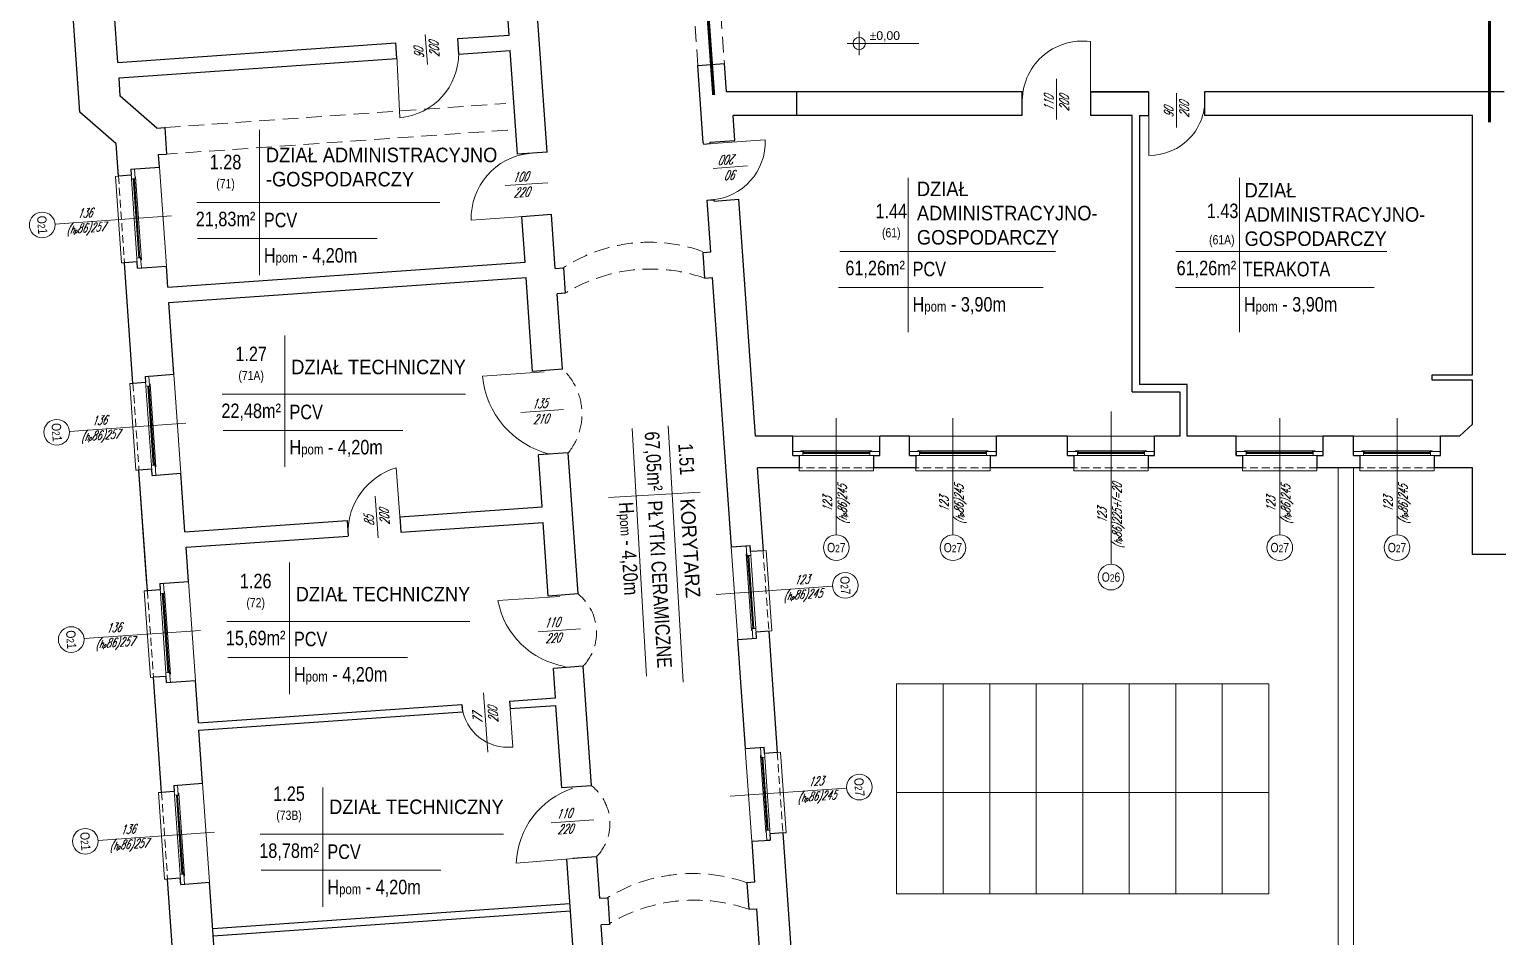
# Model space of a CAD drawing. Header units: millimetres. Extents: x -18485 to 40303, y -22087 to 35064.
# Drawn here: x 1679 to 4046, y 17283 to 18745 of the extents above; entities that cross this region are included whole.
import ezdxf
from ezdxf.enums import TextEntityAlignment as Align

# ---------------------------------------------------------------- set-up
doc = ezdxf.new("R2010")
doc.units = ezdxf.units.MM
doc.linetypes.add('ACAD_ISO12W100', pattern=[21, 12, -3, 0, -3, 0, -3])
doc.linetypes.add('DASHED', pattern=[19.05, 12.7, -6.35])
doc.layers.get('0').update_dxf_attribs({"lineweight": 25})
for name, color, linetype, lineweight in [('01 parter - ściany', 2, 'Continuous', 25), ('03-01_okna', 5, 'Continuous', 15), ('03_drzwi', 1, 'Continuous', 0), ('04-1_widok', 251, 'Continuous', 5), ('04-2_nad', 251, 'DASHED', 5), ('05-03_opis', 10, 'Continuous', 5)]:
    doc.layers.add(name, color=color, linetype=linetype, lineweight=lineweight)
doc.styles.add('arial', font='arial.ttf')
doc.styles.add('ariel', font='arial.ttf', dxfattribs={"width": 0.8})
doc.styles.add('ariel_wym', font='simplex.shx', dxfattribs={"width": 0.65, "oblique": 25})

# ---------------------------------------------------------------- blocks, each defined once
blk = doc.blocks.new('kota rzutowa')
at = {"ltscale": 0.5}
for p, q in [((-20.6, 0), (102.8, 0)), ((0, -20.6), (0, 20.6))]:
    blk.add_line(p, q, dxfattribs=at)
blk.add_circle((0, 0), 10.6, dxfattribs=at)
at = {"ltscale": 0.5, "style": 'arial'}
blk.add_attdef('POZ._POSADKI_WYKOŃCZONWJ', text='', height=15, dxfattribs=at).set_placement((17.9, 1.4), align=Align.BOTTOM_LEFT)
blk.add_attdef('POZ._POSADZKI_KONSTRUKCJA', text='', height=15, dxfattribs=at).set_placement((17, -5), align=Align.TOP_LEFT)

msp = doc.modelspace()

# ---------------------------------------------------------------- linework, layer by layer
at = {"layer": '01 parter - ściany'}
for p, q in [((2513.5, 18547.3), (2494.7, 18815.7)), ((2452.2, 18736.1), (2446.8, 18812.3)), ((1760.2, 18611.5), (1748.4, 18782)), ((1821.7, 18692), (1815.7, 18776.6)), ((1821.7, 18692), (2269.7, 18723.3)), ((2271.4, 18698.4), (2269.7, 18723.3)), ((2371, 18705.4), (2369.3, 18730.3)), ((2369.7, 18730.3), (2452.2, 18736.1)), ((1823.4, 18667.1), (2271.4, 18698.4)), ((2371, 18705.4), (2453.9, 18711.2)), ((2465.6, 18544), (2453.9, 18711.2)), ((2756.3, 18687.2), (2799.2, 18690.2)), ((2765, 18562.5), (2756.3, 18687.2)), ((2802.4, 18644.5), (2799.2, 18690.2)), ((1825.5, 18637.3), (1823.4, 18667.1)), ((1884.2, 18586.2), (1825.5, 18637.3)), ((3279.3, 18644.5), (2802.4, 18644.5)), ((2915.7, 18606.5), (2915.7, 18644.5)), ((3279.3, 18606.5), (3279.3, 18644.5)), ((3483, 18644.5), (3389.3, 18644.5)), ((3389.3, 18644.5), (3389.3, 18606.5)), ((3389.4, 18644.5), (3483.4, 18644.5)), ((3483.4, 18606.5), (3483.4, 18644.5)), ((4056.3, 18644.5), (3573.3, 18644.5)), ((3573.3, 18644.5), (3573.3, 18606.5)), ((1818.9, 18560.5), (1760.2, 18611.5)), ((2815.9, 18566.1), (2813.1, 18606.5)), ((3279.3, 18606.5), (2813.1, 18606.5)), ((2815.9, 18566), (2813.1, 18606.5)), ((3456.3, 18606.5), (3389.3, 18606.5)), ((3456.3, 18160.9), (3456.3, 18606.5)), ((3468.3, 18606.5), (3468.3, 18172.5)), ((3468.3, 18606.5), (3483.4, 18606.5)), ((4005.3, 18606.5), (3573.3, 18606.5)), ((4005.3, 18188.5), (4005.3, 18606.5)), ((1884.2, 18586.2), (1897.2, 18587.1)), ((1897.2, 18587.1), (1900.2, 18544.2)), ((1822.5, 18508.6), (1818.9, 18560.5)), ((2765, 18562.5), (2765.3, 18560.4)), ((2765.3, 18560.4), (2776.2, 18561)), ((2776, 18563.3), (2815.9, 18566)), ((2776.2, 18561), (2776, 18563.3)), ((2791, 18564.3), (2791, 18564.3)), ((1887.2, 18543.3), (1900.2, 18544.3)), ((1888.6, 18523.3), (1887.2, 18543.3)), ((2513.5, 18547.3), (2465.6, 18544)), ((1842.9, 18510), (1822.5, 18508.6)), ((1842.2, 18520), (1888.6, 18523.3)), ((1842.2, 18520), (1842.9, 18510)), ((2771.5, 18470), (2782.5, 18470.6)), ((2777.4, 18385.9), (2771.6, 18470.1)), ((2782.7, 18468.4), (2782.5, 18470.6)), ((2782.7, 18468.5), (2822.5, 18471.3)), ((2849.2, 18089.5), (2822.5, 18471.3)), ((2520.5, 18446.6), (2472.6, 18443.2)), ((2477.8, 18370), (2472.6, 18443.2)), ((2526.6, 18359.8), (2520.5, 18446.6)), ((1852.7, 18370.4), (1832.3, 18369)), ((1845.9, 18174.4), (1832.3, 18369)), ((1853.4, 18360.4), (1852.7, 18370.4)), ((1902.1, 18329.7), (2477.8, 18370)), ((2777.4, 18385.9), (2764.4, 18385)), ((2764.4, 18385), (2767.3, 18344.1)), ((1853.4, 18360.4), (1899.7, 18363.7)), ((1902.1, 18329.7), (1899.7, 18363.7)), ((1903.9, 18304.8), (2479.5, 18345)), ((2490.1, 18193.8), (2479.5, 18345)), ((2526.6, 18359.8), (2539.6, 18360.7)), ((2539.6, 18360.7), (2542.4, 18319.8)), ((2767.3, 18344.1), (2780.2, 18345)), ((2810.5, 17911.1), (2780.2, 18345)), ((2542.4, 18319.8), (2529.4, 18318.9)), ((2538, 18197.2), (2529.4, 18318.9)), ((1912, 18189.1), (1903.9, 18304.8)), ((1865.6, 18185.8), (1912, 18189.1)), ((1865.6, 18185.8), (1866.3, 18175.9)), ((2538.6, 18197.2), (2490.1, 18193.8)), ((3940.3, 18179.5), (3940.3, 18188.5)), ((3940.3, 18188.5), (4005.3, 18188.5)), ((4005.3, 18179.5), (3940.3, 18179.5)), ((4005.3, 18108.8), (4005.3, 18179.5)), ((1866.3, 18175.9), (1845.9, 18174.4)), ((3456.3, 18160.9), (3533.3, 18160.9)), ((3545.3, 18172.5), (3468.3, 18172.5)), ((3533.3, 18160.9), (3533.3, 18089.5)), ((3545.3, 18089.5), (3545.3, 18172.5)), ((3984.3, 18089.5), (4005.3, 18108.8)), ((2909.6, 18089.5), (2849.2, 18089.5)), ((2909.6, 18058.5), (2909.6, 18089.5)), ((3097.6, 18089.5), (3049.6, 18089.5)), ((3049.6, 18058.5), (3049.6, 18089.5)), ((3097.6, 18058.5), (3097.6, 18089.5)), ((3352.4, 18089.5), (3237.6, 18089.5)), ((3237.6, 18058.5), (3237.6, 18089.5)), ((3352.4, 18058.5), (3352.4, 18089.5)), ((3533.3, 18089.5), (3492.4, 18089.5)), ((3492.4, 18058.5), (3492.4, 18089.5)), ((3624.3, 18089.5), (3545.3, 18089.5)), ((3624.3, 18058.5), (3624.3, 18089.5)), ((3813.3, 18089.5), (3764.3, 18089.5)), ((3764.3, 18058.5), (3764.3, 18089.5)), ((3813.3, 18058.5), (3813.3, 18089.5)), ((3984.3, 18089.5), (3953.3, 18089.5)), ((3953.3, 18058.5), (3953.3, 18089.5)), ((2547.4, 18062.5), (2499.5, 18059.2)), ((2505.4, 17975.4), (2499.5, 18059.2)), ((2563.3, 17835.1), (2547.4, 18062.5)), ((2909.6, 18058.5), (2919.6, 18058.5)), ((2919.6, 18058.5), (2919.6, 18038.5)), ((3039.6, 18058.5), (3039.6, 18038.5)), ((3039.6, 18058.5), (3049.6, 18058.5)), ((3097.6, 18058.5), (3107.6, 18058.5)), ((3107.6, 18058.5), (3107.6, 18038.5)), ((3227.6, 18058.5), (3227.6, 18038.5)), ((3227.6, 18058.5), (3237.6, 18058.5)), ((3352.4, 18058.5), (3362.4, 18058.5)), ((3362.4, 18058.5), (3362.4, 18038.5)), ((3482.4, 18058.5), (3482.4, 18038.5)), ((3482.4, 18058.5), (3492.4, 18058.5)), ((3624.3, 18058.5), (3634.3, 18058.5)), ((3634.3, 18058.5), (3634.3, 18038.5)), ((3754.3, 18058.5), (3754.3, 18038.5)), ((3754.3, 18058.5), (3764.3, 18058.5)), ((3813.3, 18058.5), (3823.3, 18058.5)), ((3823.3, 18058.5), (3823.3, 18038.5)), ((3943.3, 18058.5), (3943.3, 18038.5)), ((3943.3, 18058.5), (3953.3, 18058.5)), ((1876.1, 18036.2), (1855.6, 18034.8)), ((1869.2, 17840.2), (1855.6, 18034.8)), ((1868.4, 17851.7), (1855.6, 18034.8)), ((1876.8, 18026.2), (1876.1, 18036.2)), ((2862.1, 17904.7), (2852.7, 18038.5)), ((2919.6, 18038.5), (2852.7, 18038.5)), ((3107.6, 18038.5), (3039.6, 18038.5)), ((3362.4, 18038.5), (3227.6, 18038.5)), ((3634.3, 18038.5), (3482.4, 18038.5)), ((3823.3, 18038.5), (3754.3, 18038.5)), ((4005.3, 18038.5), (3943.3, 18038.5)), ((4005.3, 17898.5), (4005.3, 18038.5)), ((1876.8, 18026.2), (1923.1, 18029.5)), ((1929.7, 17935.1), (1923.1, 18029.5)), ((2275.9, 17959.3), (2505.4, 17975.4)), ((2275.9, 17959.3), (2505.4, 17975.4)), ((1929.7, 17935.1), (2191.1, 17953.4)), ((1929.7, 17935.1), (2191.1, 17953.4)), ((2191.1, 17953.4), (2192.9, 17928.5)), ((2275.9, 17959.3), (2277.7, 17934.4)), ((2277.7, 17934.4), (2507.1, 17950.4)), ((2277.7, 17934.4), (2507.1, 17950.4)), ((2515.4, 17831.7), (2507.1, 17950.4)), ((1931.5, 17910.2), (2192.9, 17928.4)), ((1931.5, 17910.2), (2192.9, 17928.4)), ((1935.3, 17854.9), (1931.5, 17910.2)), ((2810.5, 17911.1), (2840.5, 17913.2)), ((2841.2, 17903.2), (2840.5, 17913.2)), ((2862.1, 17904.7), (2841.2, 17903.2)), ((4134.2, 17898.5), (4005.3, 17898.5)), ((1889, 17851.7), (1935.3, 17854.9)), ((1889, 17851.7), (1889.7, 17841.7)), ((1889.7, 17841.7), (1869.2, 17840.2)), ((2563.3, 17835.1), (2515.4, 17831.7)), ((2871.2, 17775), (2850.3, 17773.5)), ((2884.9, 17579.5), (2871.2, 17775)), ((2821, 17761.5), (2851, 17763.6)), ((2821, 17761.5), (2851, 17763.6)), ((2833.2, 17585.9), (2821, 17761.5)), ((2851, 17763.6), (2850.3, 17773.5)), ((2571.4, 17718.4), (2523.6, 17715)), ((2526.9, 17667.4), (2523.6, 17715)), ((2584.9, 17525.8), (2571.4, 17718.4)), ((1899.4, 17702), (1879, 17700.6)), ((1892, 17515), (1879, 17700.6)), ((1900.1, 17692), (1899.4, 17702)), ((1900.1, 17692), (1946.5, 17695.3)), ((1951.3, 17627.1), (1946.5, 17695.3)), ((1951.3, 17627.1), (2376.2, 17656.8)), ((2376.1, 17656.8), (2376.9, 17644.9)), ((2453, 17662.2), (2526.9, 17667.4)), ((2453, 17662.2), (2453.9, 17650.2)), ((2453.9, 17650.2), (2527.7, 17655.4)), ((2537, 17522.5), (2527.7, 17655.4)), ((1952.1, 17615.2), (2377.1, 17644.9)), ((1958.1, 17529.7), (1952.1, 17615.2)), ((2833.2, 17585.9), (2863.2, 17588)), ((2863.9, 17578), (2863.2, 17588)), ((2884.8, 17579.5), (2863.9, 17578)), ((1912.4, 17516.5), (1892, 17515)), ((1911.7, 17526.4), (1958.1, 17529.7)), ((1911.7, 17526.4), (1912.4, 17516.5)), ((2584.9, 17525.8), (2537, 17522.5)), ((2894, 17449.8), (2873, 17448.3)), ((2873.7, 17438.4), (2873, 17448.3)), ((2907.5, 17256.8), (2894, 17449.8)), ((2843.8, 17436.3), (2873.7, 17438.3)), ((2843.8, 17436.3), (2873.7, 17438.3)), ((2848.4, 17370.4), (2843.8, 17436.3)), ((2559.3, 17203.3), (2545, 17407.8)), ((2592.9, 17411.1), (2555, 17408.5)), ((2598.2, 17344.3), (2593.6, 17411.2)), ((1922.2, 17376.8), (1901.7, 17375.4)), ((1914.5, 17192.3), (1901.7, 17375.4)), ((1922.9, 17366.8), (1922.2, 17376.8)), ((1922.9, 17366.8), (1969.2, 17370.1)), ((1980.6, 17207), (1969.2, 17370.1)), ((2848.4, 17370.4), (2835.4, 17369.5)), ((2835.4, 17369.5), (2838.4, 17326.6)), ((1974.4, 17295.9), (2550, 17336.2)), ((1975.2, 17284), (2550.9, 17324.2)), ((2598.2, 17344.3), (2611.2, 17345.2)), ((2611.2, 17345.2), (2614.2, 17302.3)), ((2838.4, 17326.6), (2851.4, 17327.5)), ((2855.8, 17263.2), (2851.4, 17327.5)), ((2614.2, 17302.3), (2600.6, 17301.4)), ((2607.2, 17206.6), (2600.6, 17301.4))]:
    msp.add_line(p, q, dxfattribs=at)
at = {"layer": '03-01_okna', "linetype": 'Continuous', "lineweight": 0}
for p, q in [((1822.5, 18508.7), (1817.5, 18508.3)), ((1817.5, 18508.3), (1827.3, 18368.6)), ((1852.3, 18376.4), (1843.4, 18504.1)), ((1846.4, 18504.3), (1855.3, 18376.6)), ((1850.4, 18503.6), (1846.4, 18503.3)), ((1847.9, 18503.4), (1856.7, 18377.7)), ((1848.4, 18503.4), (1857.2, 18377.7)), ((1859.2, 18377.9), (1855.2, 18377.6)), ((1845.9, 18174.5), (1840.9, 18174.1)), ((1840.9, 18174.1), (1850.6, 18034.4)), ((1875.7, 18042.2), (1866.7, 18169.9)), ((1869.7, 18170.1), (1878.7, 18042.4)), ((1873.8, 18169.4), (1869.8, 18169.1)), ((1871.3, 18169.2), (1880.1, 18043.5)), ((1871.8, 18169.2), (1880.6, 18043.5)), ((3033.6, 18061.5), (2925.6, 18061.5)), ((2925.6, 18058.5), (3033.6, 18058.5)), ((2926.6, 18065.5), (2926.6, 18061.5)), ((3032.6, 18063.5), (2926.6, 18063.5)), ((3032.6, 18063), (2926.6, 18063)), ((3032.6, 18065.5), (3032.6, 18061.5)), ((3221.6, 18061.5), (3113.6, 18061.5)), ((3113.6, 18058.5), (3221.6, 18058.5)), ((3114.6, 18065.5), (3114.6, 18061.5)), ((3220.6, 18063.5), (3114.6, 18063.5)), ((3220.6, 18063), (3114.6, 18063)), ((3220.6, 18065.5), (3220.6, 18061.5)), ((3476.4, 18061.5), (3368.4, 18061.5)), ((3368.4, 18058.5), (3476.4, 18058.5)), ((3369.4, 18065.5), (3369.4, 18061.5)), ((3475.4, 18063.5), (3369.4, 18063.5)), ((3475.4, 18063), (3369.4, 18063)), ((3475.4, 18065.5), (3475.4, 18061.5)), ((3748.3, 18061.5), (3640.4, 18061.5)), ((3640.4, 18058.5), (3748.3, 18058.5)), ((3641.4, 18065.5), (3641.4, 18061.5)), ((3747.3, 18063.5), (3641.4, 18063.5)), ((3747.3, 18063), (3641.4, 18063)), ((3747.3, 18065.5), (3747.3, 18061.5)), ((3937.3, 18061.5), (3829.4, 18061.5)), ((3829.4, 18058.5), (3937.3, 18058.5)), ((3830.4, 18065.5), (3830.4, 18061.5)), ((3936.3, 18063.5), (3830.4, 18063.5)), ((3936.3, 18063), (3830.4, 18063)), ((3936.3, 18065.5), (3936.3, 18061.5)), ((1882.6, 18043.7), (1878.6, 18043.4)), ((2919.6, 18038.5), (2919.6, 18033.5)), ((3039.6, 18038.5), (3039.6, 18033.5)), ((3107.6, 18038.4), (3107.6, 18033.4)), ((3227.6, 18038.4), (3227.6, 18033.4)), ((3362.4, 18038.5), (3362.4, 18033.5)), ((3482.4, 18038.5), (3482.4, 18033.5)), ((3634.3, 18038.5), (3634.3, 18033.5)), ((3754.4, 18038.5), (3754.4, 18033.5)), ((3823.3, 18038.5), (3823.3, 18033.5)), ((3943.4, 18038.5), (3943.4, 18033.5)), ((3039.6, 18033.5), (2919.6, 18033.5)), ((3227.6, 18033.4), (3107.6, 18033.4)), ((3482.4, 18033.5), (3362.4, 18033.5)), ((3754.4, 18033.5), (3634.3, 18033.5)), ((3943.4, 18033.5), (3823.3, 18033.5)), ((2834.7, 17895.7), (2838.7, 17896)), ((2836.7, 17895.9), (2844.8, 17780.2)), ((2837.2, 17895.9), (2845.3, 17780.2)), ((2838.6, 17897), (2846.9, 17779.3)), ((2849.9, 17779.5), (2841.6, 17897.2)), ((2861.6, 17904.7), (2866.6, 17905)), ((2866.6, 17905), (2875.7, 17775.3)), ((1869.2, 17840.3), (1864.2, 17840)), ((1864.2, 17840), (1874, 17700.2)), ((1899, 17708), (1890.1, 17835.7)), ((1893.1, 17835.9), (1902, 17708.2)), ((1897.2, 17835.2), (1893.2, 17834.9)), ((1894.7, 17835), (1903.5, 17709.3)), ((1895.2, 17835), (1904, 17709.4)), ((2842.8, 17780.1), (2846.8, 17780.3)), ((1906, 17709.5), (1902, 17709.2)), ((2857.4, 17570.5), (2861.4, 17570.8)), ((2859.4, 17570.6), (2867.5, 17455)), ((2859.9, 17570.7), (2868, 17455)), ((2861.4, 17571.8), (2869.6, 17454.1)), ((2872.6, 17454.3), (2864.4, 17572)), ((2884.4, 17579.5), (2889.4, 17579.8)), ((2889.4, 17579.8), (2898.5, 17450.1)), ((1892, 17515.1), (1887, 17514.7)), ((1887, 17514.7), (1896.7, 17375)), ((1921.8, 17382.8), (1912.8, 17510.5)), ((1915.8, 17510.7), (1924.8, 17383)), ((1919.9, 17510), (1915.9, 17509.7)), ((1917.4, 17509.8), (1926.2, 17384.1)), ((1917.9, 17509.8), (1926.7, 17384.2)), ((2865.5, 17454.9), (2869.5, 17455.1)), ((1928.7, 17384.3), (1924.7, 17384))]:
    msp.add_line(p, q, dxfattribs=at)
at = {"layer": '03-01_okna', "linetype": 'DASHED'}
for p, q in [((1822.5, 18508.7), (1832.3, 18369)), ((1827.3, 18368.6), (1832.3, 18369)), ((1845.9, 18174.5), (1855.6, 18034.8)), ((1850.6, 18034.4), (1855.6, 18034.8)), ((3039.6, 18038.5), (2919.6, 18038.5)), ((3227.6, 18038.4), (3107.6, 18038.4)), ((3482.4, 18038.5), (3362.4, 18038.5)), ((3754.4, 18038.5), (3634.3, 18038.5)), ((3943.4, 18038.5), (3823.3, 18038.5)), ((2861.6, 17904.7), (2870.8, 17775)), ((1869.2, 17840.3), (1879, 17700.6)), ((2875.7, 17775.3), (2870.8, 17775)), ((1874, 17700.2), (1879, 17700.6)), ((2884.4, 17579.5), (2893.5, 17449.8)), ((1892, 17515.1), (1901.7, 17375.4)), ((2898.5, 17450.1), (2893.5, 17449.8)), ((1896.7, 17375), (1901.7, 17375.4))]:
    msp.add_line(p, q, dxfattribs=at)
at = {"layer": '03-01_okna', "linetype": 'Continuous', "lineweight": 0}
for points in [[(1849.4, 18504.5), (1848.2, 18520.4), (1842.2, 18520), (1843.4, 18504.1)], [(1859.4, 18360.8), (1858.3, 18376.8), (1852.3, 18376.4), (1853.4, 18360.4)], [(1872.7, 18170.3), (1871.6, 18186.3), (1865.6, 18185.8), (1866.7, 18169.9)], [(2909.6, 18064.5), (2925.6, 18064.5), (2925.6, 18058.5), (2909.6, 18058.5)], [(3033.6, 18064.5), (3049.6, 18064.5), (3049.6, 18058.5), (3033.6, 18058.5)], [(3097.6, 18064.5), (3113.6, 18064.5), (3113.6, 18058.5), (3097.6, 18058.5)], [(3221.6, 18064.5), (3237.6, 18064.5), (3237.6, 18058.5), (3221.6, 18058.5)], [(3352.4, 18064.5), (3368.4, 18064.5), (3368.4, 18058.5), (3352.4, 18058.5)], [(3476.4, 18064.5), (3492.4, 18064.5), (3492.4, 18058.5), (3476.4, 18058.5)], [(3624.4, 18064.5), (3640.4, 18064.5), (3640.4, 18058.5), (3624.4, 18058.5)], [(3748.3, 18064.5), (3764.3, 18064.5), (3764.3, 18058.5), (3748.3, 18058.5)], [(3813.4, 18064.5), (3829.4, 18064.5), (3829.4, 18058.5), (3813.4, 18058.5)], [(3937.3, 18064.5), (3953.3, 18064.5), (3953.3, 18058.5), (3937.3, 18058.5)], [(1882.8, 18026.7), (1881.7, 18042.6), (1875.7, 18042.2), (1876.8, 18026.2)], [(2835.6, 17896.8), (2834.5, 17912.7), (2840.5, 17913.2), (2841.6, 17897.2)], [(1896.1, 17836.1), (1895, 17852.1), (1889, 17851.7), (1890.1, 17835.7)], [(2845, 17763.2), (2843.9, 17779.1), (2849.9, 17779.5), (2851, 17763.6)], [(1906.2, 17692.5), (1905, 17708.4), (1899, 17708), (1900.2, 17692)], [(2858.4, 17571.6), (2857.3, 17587.5), (2863.2, 17588), (2864.4, 17572)], [(1918.8, 17510.9), (1917.7, 17526.9), (1911.7, 17526.4), (1912.8, 17510.5)], [(2867.7, 17438), (2866.6, 17453.9), (2872.6, 17454.3), (2873.7, 17438.4)], [(1928.9, 17367.3), (1927.8, 17383.2), (1921.8, 17382.8), (1922.9, 17366.8)]]:
    msp.add_lwpolyline(points, close=True, dxfattribs=at)
for points in [[(1849.1, 18507.5), (1850.1, 18507.5), (1859.5, 18373.9), (1858.5, 18373.8)], [(1872.5, 18173.3), (1873.5, 18173.4), (1882.9, 18039.7), (1881.9, 18039.6)], [(3036.6, 18064.5), (3036.6, 18065.5), (2922.6, 18065.5), (2922.6, 18064.5)], [(3224.6, 18064.5), (3224.6, 18065.5), (3110.6, 18065.5), (3110.6, 18064.5)], [(3479.4, 18064.5), (3479.4, 18065.5), (3365.4, 18065.5), (3365.4, 18064.5)], [(3751.3, 18064.5), (3751.3, 18065.5), (3637.4, 18065.5), (3637.4, 18064.5)], [(3940.3, 18064.5), (3940.3, 18065.5), (3826.4, 18065.5), (3826.4, 18064.5)], [(2835.4, 17899.8), (2834.4, 17899.7), (2843.1, 17776.1), (2844.1, 17776.1)], [(1895.9, 17839.1), (1896.9, 17839.2), (1906.2, 17705.5), (1905.2, 17705.4)], [(2858.2, 17574.6), (2857.2, 17574.5), (2865.8, 17450.9), (2866.8, 17450.9)], [(1918.6, 17513.9), (1919.6, 17514), (1929, 17380.3), (1928, 17380.2)]]:
    msp.add_lwpolyline(points, dxfattribs=at)
at = {"layer": '03_drzwi'}
for p, q in [((2269.7, 18723.3), (2271.4, 18698.4)), ((2317.1, 18737), (2320.5, 18688.7)), ((2369.7, 18730.3), (2371.4, 18705.4)), ((3389.4, 18725.5), (3389.3, 18625.5)), ((2275.9, 18602.7), (2271.1, 18702.6)), ((3334.6, 18665.5), (3334.6, 18599.8)), ((3483.4, 18542.1), (3483.4, 18642.1)), ((3528.1, 18642.5), (3528.1, 18587)), ((2865, 18567.4), (2765.3, 18560.4)), ((2781.2, 18521.2), (2836.6, 18525.1)), ((2445.6, 18493.3), (2514.4, 18498)), ((2391.2, 18437.5), (2490.9, 18444.5)), ((2409.1, 18186.3), (2508.9, 18193.1)), ((2471, 18127.7), (2539.7, 18132.5)), ((2270.3, 18038.4), (2277.4, 17938.7)), ((2236.2, 17992.4), (2240.9, 17925.5)), ((2434.1, 17824.2), (2533.9, 17830.9)), ((2498.8, 17773.9), (2567.5, 17778.6)), ((2411.1, 17675.6), (2418, 17579.9)), ((2458.2, 17588.2), (2453.3, 17658)), ((2520.1, 17466.1), (2588.8, 17470.9)), ((2463.7, 17401), (2563.4, 17409))]:
    msp.add_line(p, q, dxfattribs=at)
for centre, radius, start, end in [((3376, 18629.7), 96.7, 82.0766, 182.5047), ((2266.7, 18706.6), 104.3, 275.0431, 0.3628), ((3484.6, 18631.1), 89, 269.2354, 4.6003), ((2771.7, 18563.5), 93.3, 273.2653, 2.4094), ((2495.8, 18441.2), 104.7, 96.1492, 182.0368), ((2553.2, 18200.7), 144.8, 185.7119, 255.6745), ((2301.2, 17934.2), 108.7, 106.5601, 180.8185), ((2564.1, 17848.8), 132.3, 190.734, 260.5597), ((2450.6, 17663.1), 75.3, 188.0316, 275.7638), ((2595.9, 17395.9), 132.3, 107.9406, 177.7663)]:
    msp.add_arc(centre, radius, start, end, dxfattribs=at)
at = {"layer": '04-1_widok'}
for p, q in [((1899.7, 18363.7), (1888.6, 18523.3)), ((1923.1, 18029.5), (1912, 18189.1)), ((2909.6, 18089.5), (3049.6, 18089.5)), ((3097.6, 18089.4), (3237.6, 18089.4)), ((3352.4, 18089.5), (3492.4, 18089.5)), ((3624.3, 18089.5), (3764.3, 18089.5)), ((3813.3, 18089.5), (3953.3, 18089.5)), ((3788.3, 18038.5), (3788.3, 16791.7)), ((3813.3, 18038.5), (3813.3, 16804.5)), ((2820.6, 17761.5), (2810.1, 17911)), ((1946.5, 17695.3), (1935.3, 17854.9)), ((3076.8, 17351.7), (3076.8, 17690.1)), ((3076.8, 17690.1), (3676.8, 17690.1)), ((3151.8, 17351.7), (3151.8, 17690.1)), ((3226.8, 17690.1), (3226.8, 17351.7)), ((3301.8, 17351.7), (3301.8, 17690.1)), ((3376.8, 17690.1), (3376.8, 17351.7)), ((3451.8, 17351.7), (3451.8, 17690.1)), ((3526.8, 17690.1), (3526.8, 17351.7)), ((3601.8, 17351.7), (3601.8, 17690.1)), ((3676.8, 17690.1), (3676.8, 17351.7)), ((2843.3, 17436.3), (2832.8, 17585.8)), ((1969.2, 17370.1), (1958.1, 17529.7)), ((3076.8, 17514.7), (3676.8, 17514.7)), ((3676.8, 17351.7), (3076.8, 17351.7))]:
    msp.add_line(p, q, dxfattribs=at)
at = {"layer": '04-2_nad', "ltscale": 2}
for p, q in [((2756.3, 18687.2), (2737.3, 18958.5)), ((2780.2, 18961.5), (2799.2, 18690.2)), ((1897.2, 18587.1), (2446.8, 18625.8)), ((2449.9, 18582.7), (1900.2, 18544.2))]:
    msp.add_line(p, q, dxfattribs=at)
for centre, radius, start, end in [((2678.4, 18148.2), 253.9, 70.2435, 123.166), ((2680.5, 18095.5), 263.4, 70.7791, 121.6182), ((2470.2, 18125.1), 99.4, 320.9657, 46.5037), ((2513.6, 17773), 79.5, 316.6388, 51.3612), ((2537.4, 17464.9), 77.3, 315.9183, 52.0817), ((2748.5, 17121.3), 263, 70.7103, 121.6364), ((2751.1, 17072.6), 268.7, 71.0318, 120.8085)]:
    msp.add_arc(centre, radius, start, end, dxfattribs=at)
at = {"layer": '05-03_opis'}
for p, q in [((2049.6, 18583.5), (2049.6, 18349)), ((3095.3, 18506), (3095.3, 18257.2)), ((3629.3, 18506), (3629.3, 18257.2)), ((1948.6, 18466.3), (2340.5, 18466.3)), ((1950, 18407.9), (2239.7, 18407.9)), ((2985.2, 18387.3), (3333, 18387.3)), ((3526.9, 18387.3), (3867, 18387.3)), ((2983.1, 18328.9), (3312.9, 18328.9)), ((3526.3, 18328.9), (3846.8, 18328.9)), ((2090.9, 18251.8), (2090.9, 18039.7)), ((1989.9, 18157), (2381.8, 18157)), ((2708.6, 18106.2), (2732.9, 17692.8)), ((1991.4, 18098.6), (2281.1, 18098.6)), ((2650.4, 18101.6), (2673.9, 17702.4)), ((2760.3, 17999), (2612.4, 17990.3)), ((2098.1, 17885.6), (2098.1, 17673.6)), ((1997.1, 17790.8), (2389, 17790.8)), ((1998.6, 17732.5), (2288.3, 17732.5)), ((2152, 17522.8), (2152, 17330.7)), ((2051, 17447.9), (2442.9, 17447.9)), ((2052.4, 17389.6), (2342.1, 17389.6))]:
    msp.add_line(p, q, dxfattribs=at)
at = {"layer": '05-03_opis', "lineweight": 0}
for p, q in [((1907.8, 18444.4), (1720.2, 18431.3)), ((3422.4, 18129), (3422.4, 17882.8)), ((1931.2, 18110.3), (1743.6, 18097.1)), ((2979.6, 18118.4), (2979.6, 17930.4)), ((3167.6, 18118.4), (3167.6, 17930.3)), ((3694.4, 18118.4), (3694.4, 17930.4)), ((3883.4, 18118.4), (3883.4, 17930.4)), ((2785.8, 17834.2), (2973.3, 17847.3)), ((1954.5, 17776.1), (1767, 17763)), ((2808.5, 17509), (2996.1, 17522.1)), ((1977.3, 17450.9), (1789.7, 17437.7))]:
    msp.add_line(p, q, dxfattribs=at)
at = {"layer": '05-03_opis', "linetype": 'ACAD_ISO12W100', "ltscale": 5, "const_width": 5}
for points in [[(2781.9, 18639.4), (2756.5, 18997.2)], [(4032.3, 18595.5), (4032.3, 18775.1)]]:
    msp.add_lwpolyline(points, dxfattribs=at)
at = {"layer": '05-03_opis', "lineweight": 0}
for centre in [(1699.6, 18429.9), (1723, 18095.7), (2979.6, 17909.7), (3167.6, 17909.6), (3694.4, 17909.7), (3883.4, 17909.7), (2994, 17848.8), (3422.4, 17862.1), (1746.3, 17761.5), (3016.7, 17523.6), (1769.1, 17436.3)]:
    msp.add_circle(centre, 20.7, dxfattribs=at)

# ---------------------------------------------------------------- block references
at = {"layer": '05-03_opis', "xscale": 0.9359999999996944, "yscale": 0.9359999999942374, "zscale": 0.9359999999996944}
msp.add_blockref('kota rzutowa', (3016.6, 18722.7), dxfattribs=at).add_auto_attribs({'POZ._POSADKI_WYKOŃCZONWJ': '%%P0,00'})

# ---------------------------------------------------------------- texts
at = {"layer": '03_drzwi', "char_height": 15, "width": 160.59, "attachment_point": 1, "style": 'ariel_wym'}
for s, insert, rotation in [('90\\P200', (2299.8, 18698.1), 94), ('110\\P200', (3314.6, 18613.3), 90), ('90\\P200', (3507.8, 18603.1), 90), ('90\\P200', (2821.9, 18503.7), 183.9922), ('100\\P220', (2457.1, 18514.2), 3.9626), ('135\\P210', (2487.9, 18148.6), 3.9626), ('85\\P200', (2219.6, 17943.9), 94), ('110\\P220', (2507.7, 17795.5), 3.9626), ('77\\P200', (2394.7, 17625.4), 94), ('110\\P220', (2527.3, 17487.5), 3.9626)]:
    msp.add_mtext(s, dxfattribs=dict(at, insert=insert, rotation=rotation))
at = {"layer": '05-03_opis', "style": 'ariel'}
for s, insert, char_height, width, attachment_point in [('{\\fArial|b0|i0|c238|p34;\\W0.9;DZIAŁ ADMINISTRACYJNO\\P-GOSPODARCZY}', (2060.2, 18523.1), 23.423, 356.637, 4), ('{\\fArial|b0|i0|c238|p34;1.28\\P\\H0.6404x;(71)}', (1995.1, 18513.8), 23.423, 108.913, 5), ('{\\fArial|b0|i0|c238|p34;\\W0.9;DZIAŁ ADMINISTRACYJNO-\\PGOSPODARCZY}', (3109.5, 18448.9), 23.423, 356.637, 4), ('{\\fArial|b0|i0|c238|p34;\\W0.9;DZIAŁ ADMINISTRACYJNO-\\PGOSPODARCZY}', (3637.7, 18446.7), 23.423, 356.637, 4), ('{\\fArial|b0|i0|c238|p34;1.44\\P\\H0.6404x;(61)}', (3068.2, 18434.8), 23.423, 108.913, 5), ('{\\fArial|b0|i0|c238|p34;1.43}', (3602.2, 18452.5), 23.423, 108.913, 5), ('{\\fArial|b0|i0|c238|p34;21,83m²}', (1995.1, 18437.4), 23.423, 108.913, 5), (' PCV', (2049.6, 18437.7), 23.42, 322.789, 4), ('{\\fArial|b0|i0|c238|p34;\\H0.6404x;(61A)}', (3601, 18403.8), 23.423, 108.913, 5), ('{\\fArial|b0|i0|c238|p34; H\\H0.7x;pom\\H1.429x; - 4,20m}', (2049.6, 18378.5), 23.423, 322.789, 4), ('{\\fArial|b0|i0|c238|p34;61,26m²}', (3042.2, 18358.4), 23.423, 108.913, 5), (' PCV', (3095.3, 18358.7), 23.42, 322.789, 4), ('{\\fArial|b0|i0|c238|p34;61,26m²}', (3576.1, 18358.4), 23.423, 108.913, 5), ('TERAKOTA', (3634.7, 18358.6), 23.42, 322.789, 4), ('{\\fArial|b0|i0|c238|p34; H\\H0.7x;pom\\H1.429x; - 3,90m}', (3095.3, 18299.5), 23.423, 322.789, 4), ('{\\fArial|b0|i0|c238|p34; H\\H0.7x;pom\\H1.429x; - 3,90m}', (3629.3, 18299.5), 23.423, 322.789, 4), ('{\\fArial|b0|i0|c238|p34;1.27\\P\\H0.6404x;(71A)}', (2036.4, 18204.5), 23.423, 108.913, 5), ('{\\fArial|b0|i0|c238|p34;\\W0.9;DZIAŁ TECHNICZNY}', (2101, 18200.8), 23.423, 356.637, 4), ('{\\fArial|b0|i0|c238|p34;22,48m²}', (2036.4, 18128.1), 23.423, 108.913, 5), (' PCV', (2090.9, 18128.3), 23.42, 322.789, 4), ('{\\fArial|b0|i0|c238|p34; H\\H0.7x;pom\\H1.429x; - 4,20m}', (2090.9, 18069.2), 23.423, 322.789, 4), ('{\\fArial|b0|i0|c238|p34;1.26\\P\\H0.6404x;(72)}', (2043.7, 17838.3), 23.423, 108.913, 5), ('{\\fArial|b0|i0|c238|p34;\\W0.9;DZIAŁ TECHNICZNY}', (2108.2, 17834.6), 23.423, 356.637, 4), ('{\\fArial|b0|i0|c238|p34;15,69m²}', (2043.7, 17761.9), 23.423, 108.913, 5), (' PCV', (2098.1, 17762.2), 23.42, 322.789, 4), ('{\\fArial|b0|i0|c238|p34; H\\H0.7x;pom\\H1.429x; - 4,20m}', (2098.1, 17703), 23.423, 322.789, 4), ('{\\fArial|b0|i0|c238|p34;1.25\\P\\H0.6404x;(73B)}', (2097.5, 17495.5), 23.423, 108.913, 5), ('{\\fArial|b0|i0|c238|p34;\\W0.9;DZIAŁ TECHNICZNY}', (2162, 17491.7), 23.423, 356.637, 4), ('{\\fArial|b0|i0|c238|p34;18,78m²}', (2097.5, 17419), 23.423, 108.913, 5), (' PCV', (2152, 17419.3), 23.42, 322.789, 4), ('{\\fArial|b0|i0|c238|p34; H\\H0.7x;pom\\H1.429x; - 4,20m}', (2152, 17360.1), 23.423, 322.789, 4)]:
    msp.add_mtext(s, dxfattribs=dict(at, insert=insert, char_height=char_height, width=width, attachment_point=attachment_point))
at = {"layer": '05-03_opis', "lineweight": 0, "attachment_point": 5}
for s, insert, char_height, width, rotation, style in [('O{\\H0.8x;2}1', (1699.6, 18429.9), 15, 75.194, 274, 'ariel'), ('136\\P({\\H0.8333x;h\\H0.6x;p}86)257', (1769, 18434.7), 14.4, 62.661, 4, 'ariel_wym'), ('O{\\H0.8x;2}1', (1723, 18095.7), 15, 75.194, 274, 'ariel'), ('136\\P({\\H0.8333x;h\\H0.6x;p}86)257', (1792.4, 18100.5), 14.4, 62.661, 4, 'ariel_wym'), ('123\\P({\\H0.8333x;h\\H0.6x;p}86)245', (2979.6, 17979.3), 14.4, 62.661, 90, 'ariel_wym'), ('123\\P({\\H0.8333x;h\\H0.6x;p}86)245', (3167.6, 17979.2), 14.4, 62.661, 90, 'ariel_wym'), ('123\\P({\\H0.8333x;h\\H0.6x;p}86)225+f=20', (3422.4, 17960.8), 14.4, 120.882, 90, 'ariel_wym'), ('123\\P({\\H0.8333x;h\\H0.6x;p}86)245', (3694.4, 17979.3), 14.4, 62.661, 90, 'ariel_wym'), ('123\\P({\\H0.8333x;h\\H0.6x;p}86)245', (3883.4, 17979.3), 14.4, 62.661, 90, 'ariel_wym'), ('123\\P({\\H0.8333x;h\\H0.6x;p}86)245', (2924.6, 17843.9), 14.4, 62.661, 4, 'ariel_wym'), ('O{\\H0.8x;2}7', (2994, 17848.8), 15, 75.194, 274, 'ariel'), ('O{\\H0.8x;2}1', (1746.3, 17761.5), 15, 75.194, 274, 'ariel'), ('136\\P({\\H0.8333x;h\\H0.6x;p}86)257', (1815.7, 17766.4), 14.4, 62.661, 4, 'ariel_wym'), ('123\\P({\\H0.8333x;h\\H0.6x;p}86)245', (2947.3, 17518.7), 14.4, 62.661, 4, 'ariel_wym'), ('O{\\H0.8x;2}7', (3016.7, 17523.6), 15, 75.194, 274, 'ariel'), ('O{\\H0.8x;2}1', (1769.1, 17436.3), 15, 75.194, 274, 'ariel'), ('136\\P({\\H0.8333x;h\\H0.6x;p}86)257', (1838.5, 17441.2), 14.4, 62.661, 4, 'ariel_wym')]:
    msp.add_mtext(s, dxfattribs=dict(at, insert=insert, char_height=char_height, width=width, rotation=rotation, style=style))
at = {"layer": '05-03_opis', "char_height": 23.423, "rotation": 273.3689, "style": 'ariel'}
for s, insert, width, attachment_point in [('{\\fArial|b0|i0|c238|p34;67,05m²}', (2683, 18049), 108.913, 5), ('{\\fArial|b0|i0|c238|p34;1.51}', (2737.9, 18052.2), 108.913, 5), ('\\W0.9;{\\fArial|b0|i0|c238|p34;KORYTARZ}', (2739.4, 17988.8), 356.637, 4), ('{\\fArial|b0|i0|c238|p34; H\\H0.7x;pom\\H1.429x; - 4,20m}', (2637.8, 17990.4), 322.789, 4), ('{\\fArial|b0|i0|c238|p34;PŁYTKI CERAMICZNE}', (2687, 17985.7), 322.789, 4)]:
    msp.add_mtext(s, dxfattribs=dict(at, insert=insert, width=width, attachment_point=attachment_point))
at = {"layer": '05-03_opis', "lineweight": 0, "char_height": 15, "width": 75.194, "attachment_point": 5, "style": 'ariel'}
for s, insert in [('O{\\H0.8x;2}7', (2979.6, 17909.7)), ('O{\\H0.8x;2}7', (3167.6, 17909.6)), ('O{\\H0.8x;2}7', (3694.4, 17909.7)), ('O{\\H0.8x;2}7', (3883.4, 17909.7)), ('O{\\H0.8x;2}6', (3422.4, 17862.1))]:
    msp.add_mtext(s, dxfattribs=dict(at, insert=insert))

doc.saveas('drawing.dxf')
